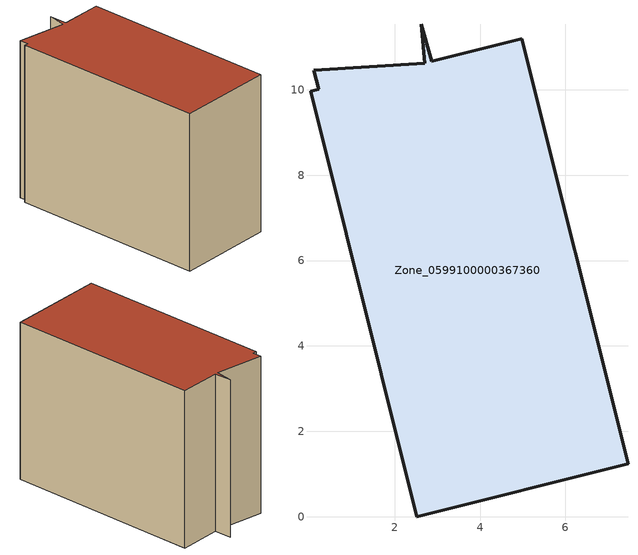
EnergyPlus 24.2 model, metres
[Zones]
Zone_0599100000367360
 floor ground (C_G): 0.22,10.01 0.11,10.46 2.7,10.63 2.62,11.54 2.87,10.67 4.98,11.2 7.46,1.24 2.52,0 0.03,9.96 z0
 wall outside (C_F): 2.52,0 7.46,1.24 4.98,11.2 2.87,10.67 2.62,11.54 2.7,10.63 0.11,10.46 0.22,10.01 0.03,9.96 2.52,0 z0:8.42
 roof outside (C_R): 0.11,10.46 0.22,10.01 0.03,9.96 2.52,0 7.46,1.24 4.98,11.2 2.87,10.67 2.62,11.54 2.7,10.63 z8.42
[BUILDING]
Pand.0599100000367360: North Axis=0; Terrain=City; Loads Convergence Tolerance Value=0.04; Temperature Convergence Tolerance Value=0.4; Solar Distribution=FullExterior; Maximum Number of Warmup Days=25; Minimum Number of Warmup Days=1
[Site:Location]
Rotterdam.The.Hague.AP_ZH_NLD Design_Conditions: Latitude=51.96; Longitude=4.45; Time Zone=1; Elevation=-4.5
[SITE:GROUNDTEMPERATURE:BUILDINGSURFACE]
18, 18, 18, 18, 18, 18, 18, 18, 18, 18, 18, 18
[MATERIAL] Thermal Absorptance=0.9; Solar Absorptance=0.7; Visible Absorptance=0.7
Name | Roughness | Thickness | Conductivity | Density | Specific Heat
G.TI.1992-2005 | MediumSmooth | 0.15 | 0.06 | 540 | 1210
F.TI.1992-2005 | Rough | 0.3 | 0.12 | 1920 | 840
R.TI.1992-2005 | MediumRough | 0.2 | 0.08 | 1500 | 1000
[CONSTRUCTION]
C_G: G.TI.1992-2005
C_F: F.TI.1992-2005
C_R: R.TI.1992-2005
[ZONE]
Zone_0599100000367360: Type=1; Multiplier=1; Ceiling Height=Autocalculate; Volume=Autocalculate; Floor Area=autocalculate; Part of Total Floor Area=Yes
[ZONEINFILTRATION:DESIGNFLOWRATE]
Infil_Zone_0599100000367360: Zone or ZoneList or Space or SpaceList=Zone_0599100000367360; Schedule=AlwaysOn; Design Flow Rate Calculation Method=Flow/Area; Flow Rate per Floor Area=0.0015; Constant Term Coefficient=1; Temperature Term Coefficient=0; Velocity Term Coefficient=0; Velocity Squared Term Coefficient=0
[HVACTEMPLATE:ZONE:IDEALLOADSAIRSYSTEM]
Zone_0599100000367360: Maximum Heating Supply Air Temperature=50; Minimum Cooling Supply Air Temperature=13; Maximum Heating Supply Air Humidity Ratio=0.0156; Minimum Cooling Supply Air Humidity Ratio=0.0077; Heating Limit=NoLimit; Cooling Limit=NoLimit; Dehumidification Control Type=ConstantSensibleHeatRatio; Cooling Sensible Heat Ratio=0.7; Dehumidification Setpoint=60; Humidification Control Type=None; Humidification Setpoint=30; Outdoor Air Method=None; Outdoor Air Flow Rate per Person=0.00944; Outdoor Air Flow Rate per Zone Floor Area=0; Outdoor Air Flow Rate per Zone=0; Demand Controlled Ventilation Type=None; Outdoor Air Economizer Type=NoEconomizer; Heat Recovery Type=None; Sensible Heat Recovery Effectiveness=0.7; Latent Heat Recovery Effectiveness=0.65
[ZONECONTROL:THERMOSTAT]
ThermostatControl_Zone_0599100000367360: Zone or ZoneList=Zone_0599100000367360; Control Type Schedule=DualSetpointControlType; Control 1=Thermostat_Zone_0599100000367360; Temperature Difference Between Cutout And Setpoint=0
[THERMOSTATSETPOINT:DUALSETPOINT]
Thermostat_Zone_0599100000367360: Heating Setpoint Temperature Schedule=HeatingSetpoint_Zone_0599100000367360; Cooling Setpoint Temperature Schedule=CoolingSetpoint_Zone_0599100000367360
[SCHEDULE:COMPACT]
HeatingSetpoint_Zone_0599100000367360: Through: 12/31, For: AllDays, Until: 24:00, 21
CoolingSetpoint_Zone_0599100000367360: Through: 12/31, For: AllDays, Until: 24:00, 24
DualSetpointControlType: Through: 12/31, For: AllDays, Until: 24:00, 4
AlwaysOn: Through: 12/31, For: AllDays, Until: 24:00, 1
